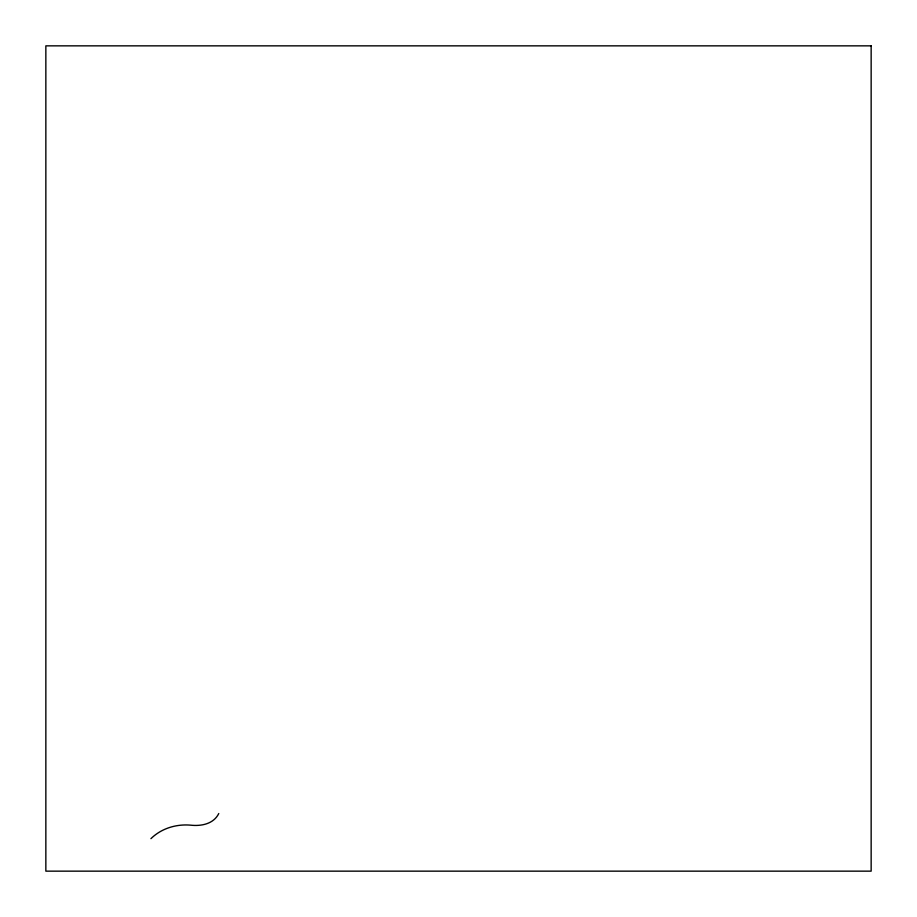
<?xml version="1.0" encoding="UTF-8"?>
<svg xmlns="http://www.w3.org/2000/svg" width="917" height="917" viewBox="0 0 917 917"><rect width="100%" height="100%" fill="white"/><g stroke="black" fill="none" stroke-linecap="round" stroke-linejoin="round"><path stroke-width="1.38" d="M218.773 813.528C213.569 824.096 201.132 826.355 190.507 825.151C176.121 823.936 161.346 828.418 150.938 838.654M871.15 45.85L45.85 45.85L45.85 871.15L871.15 871.15L871.15 45.85"/></g></svg>
